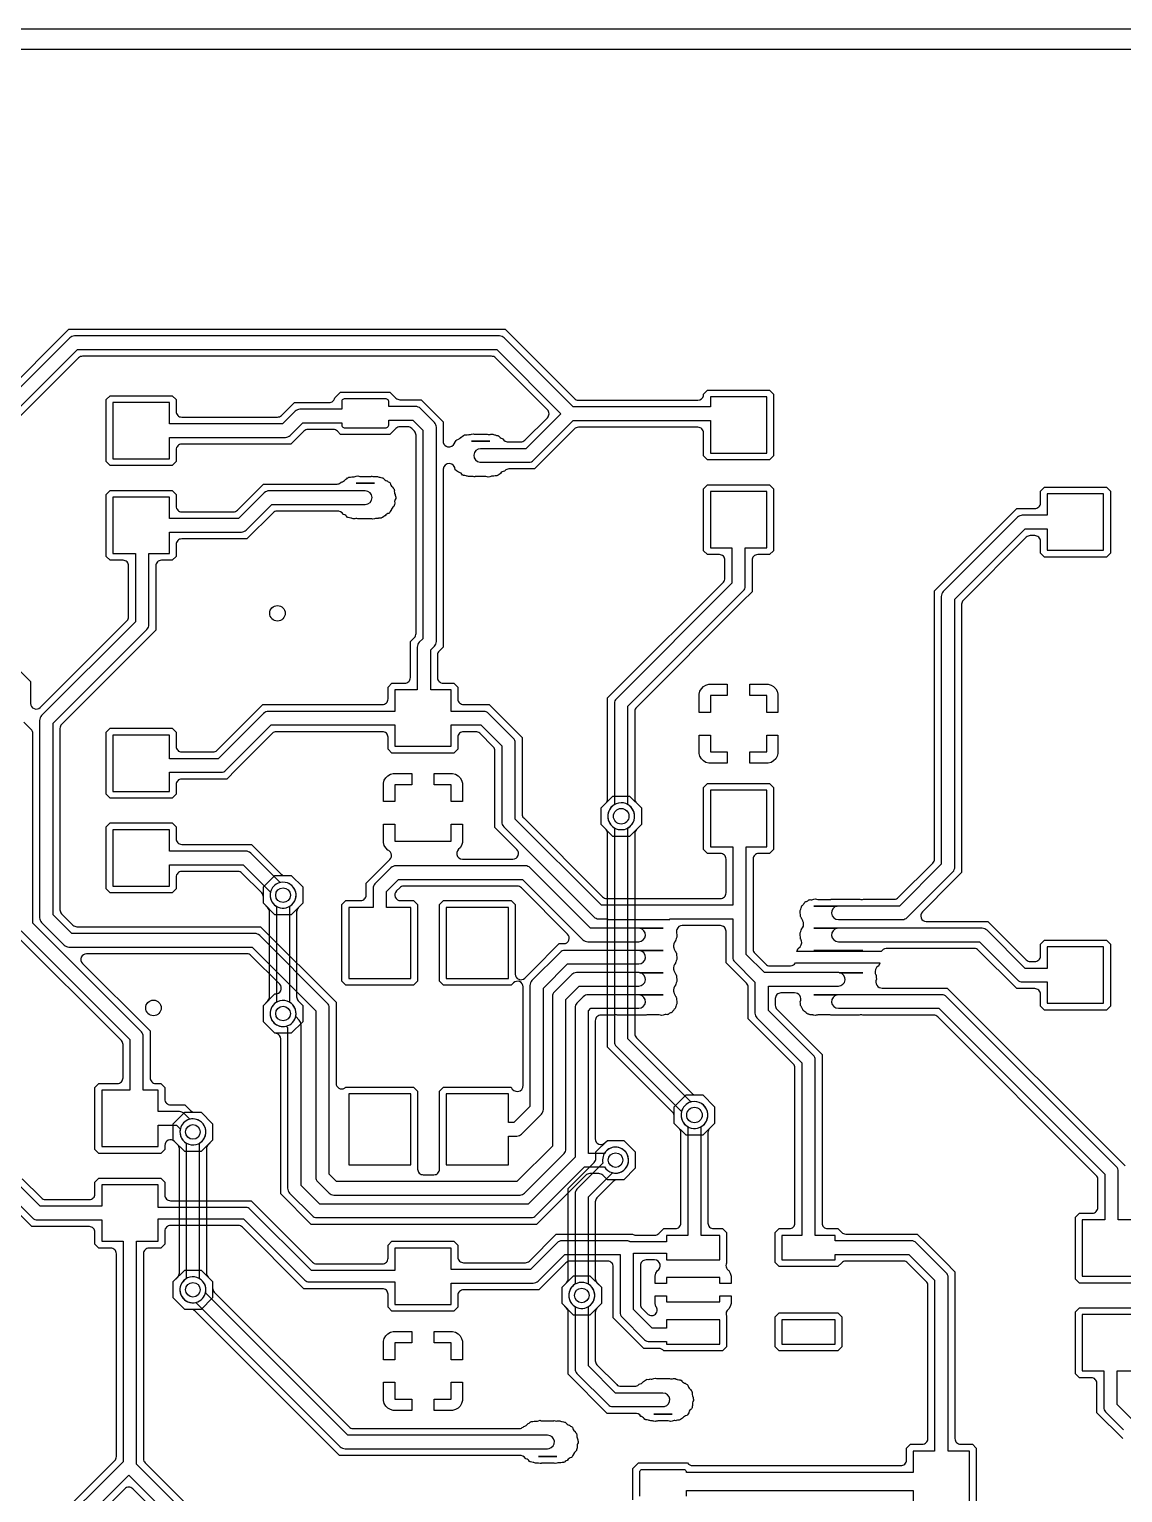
# Model space of a CAD drawing. Header units: millimetres. Extents: x 0.3 to 100, y 0 to 54.6.
# Drawn here: x 55.37 to 80.01, y 21.59 to 54.56 of the extents above; entities that cross this region are included whole.
import ezdxf

# ---------------------------------------------------------------- set-up
doc = ezdxf.new("R2010")
doc.units = ezdxf.units.MM

msp = doc.modelspace()

# ---------------------------------------------------------------- linework, layer by layer
at = {"layer": '16_copper'}
msp.add_lwpolyline([(99.416, 54.102), (54.987, 54.102, 0.668179)], format="xyb", dxfattribs=at)
for points in [[(70.17, 29.645), (69.904, 29.911), (69.904, 30.07, 0.198912), (69.866, 30.16), (68.402, 31.624), (68.402, 36.44, 0.198912), (68.365, 36.529), (68.253, 36.642), (68.253, 37.018), (68.519, 37.284), (68.895, 37.284), (69.161, 37.018), (69.161, 36.642), (69.049, 36.529, 0.198912), (69.012, 36.44), (69.012, 31.929, 0.198912), (69.049, 31.839), (70.297, 30.591, 0.198912), (70.387, 30.553), (70.546, 30.553), (70.812, 30.287), (70.812, 29.911), (70.546, 29.645)], [(70.429, 29.804, 1), (70.287, 30.394), (70.281, 30.392), (68.859, 31.813), (68.859, 36.569, 0.93453), (68.591, 37.11), (68.549, 37.088, 0.567196), (68.555, 36.569), (68.555, 31.75, 0.198912), (68.599, 31.642), (70.065, 30.176), (70.063, 30.17), (70.056, 30.123), (70.056, 30.075), (70.063, 30.028), (70.078, 29.983), (70.1, 29.941), (70.128, 29.902), (70.161, 29.869), (70.2, 29.841), (70.242, 29.819), (70.287, 29.804), (70.334, 29.797), (70.382, 29.797)], [(60.903, 31.941), (60.643, 32.201), (60.643, 32.569), (60.745, 32.672, 0.198912), (60.782, 32.761), (60.782, 34.676, 0.198912), (60.745, 34.765), (60.643, 34.868), (60.643, 35.236), (60.903, 35.496), (61.271, 35.496), (61.531, 35.236), (61.531, 34.868), (61.429, 34.765, 0.198912), (61.392, 34.676), (61.392, 32.761, 0.198912), (61.429, 32.672), (61.531, 32.569), (61.531, 32.201), (61.271, 31.941)], [(61.155, 32.1, 0.669136), (61.239, 32.635), (61.239, 34.802, 0.925619), (60.975, 35.323), (60.934, 35.302, 0.560896), (60.935, 34.802), (60.935, 32.635), (60.934, 32.635), (60.897, 32.608), (60.864, 32.575), (60.837, 32.538), (60.816, 32.497), (60.802, 32.453), (60.795, 32.408), (60.795, 32.362), (60.802, 32.317), (60.816, 32.273), (60.837, 32.232), (60.864, 32.195), (60.897, 32.162), (60.934, 32.135), (60.975, 32.114), (61.019, 32.1), (61.064, 32.093), (61.11, 32.093)], [(58.871, 25.718), (58.611, 25.978), (58.611, 26.346), (58.713, 26.449, 0.198912), (58.75, 26.538), (58.75, 29.342, 0.198912), (58.713, 29.431), (58.611, 29.534), (58.611, 29.902), (58.871, 30.162), (59.239, 30.162), (59.499, 29.902), (59.499, 29.534), (59.397, 29.431, 0.198912), (59.36, 29.342), (59.36, 26.538, 0.198912), (59.397, 26.449), (59.499, 26.346), (59.499, 25.978), (59.239, 25.718)], [(59.123, 25.877, 0.669136), (59.207, 26.412), (59.207, 29.468, 0.925619), (58.943, 29.989), (58.902, 29.968, 0.560896), (58.903, 29.468), (58.903, 26.412), (58.902, 26.412), (58.865, 26.385), (58.832, 26.352), (58.805, 26.315), (58.784, 26.274), (58.77, 26.23), (58.763, 26.185), (58.763, 26.139), (58.77, 26.094), (58.784, 26.05), (58.805, 26.009), (58.832, 25.972), (58.865, 25.939), (58.902, 25.912), (58.943, 25.891), (58.987, 25.877), (59.032, 25.87), (59.078, 25.87)], [(67.634, 25.591), (67.374, 25.851), (67.374, 26.219), (67.476, 26.322, 0.198912), (67.513, 26.411), (67.513, 28.447), (68.098, 29.032, 0.198912), (68.136, 29.122), (68.136, 29.267), (68.396, 29.527), (68.764, 29.527), (69.024, 29.267), (69.024, 28.899), (68.764, 28.639), (68.619, 28.639, 0.198912), (68.529, 28.601), (68.16, 28.232, 0.198912), (68.123, 28.142), (68.123, 26.411, 0.198912), (68.16, 26.322), (68.262, 26.219), (68.262, 25.851), (68.002, 25.591)], [(67.886, 25.75, 0.669136), (67.97, 26.285), (67.97, 28.258), (68.511, 28.798, 0.925619), (68.692, 29.354), (68.648, 29.368, 0.560898), (68.295, 29.014), (67.71, 28.429, 0.198912), (67.666, 28.321), (67.666, 26.285), (67.665, 26.285), (67.628, 26.258), (67.595, 26.225), (67.568, 26.188), (67.547, 26.147), (67.533, 26.103), (67.526, 26.058), (67.526, 26.012), (67.533, 25.967), (67.547, 25.923), (67.568, 25.882), (67.595, 25.845), (67.628, 25.812), (67.665, 25.785), (67.706, 25.764), (67.75, 25.75), (67.795, 25.743), (67.841, 25.743)]]:
    msp.add_lwpolyline(points, format="xyb", close=True, dxfattribs=at)
at = {"layer": '1_copper'}
for points in [[(99.416, 54.102), (54.987, 54.102, 0.668179)], [(53.251, 44.792), (56.262, 47.803), (66.09, 47.803), (67.653, 46.24, 0.198912), (67.743, 46.203), (70.437, 46.203, 0.3458), (70.56, 46.3), (70.564, 46.327, 0.023374), (70.564, 46.342), (70.653, 46.431), (72.049, 46.431), (72.138, 46.342), (72.138, 44.946), (72.049, 44.856), (70.653, 44.856), (70.564, 44.946), (70.564, 45.466, 0.414214), (70.437, 45.593), (67.743, 45.593, 0.198912), (67.653, 45.556), (66.75, 44.653), (66.175, 44.653, 0.183397), (66.091, 44.621), (66.085, 44.615), (66.076, 44.606, 0.194704), (65.986, 44.551), (65.982, 44.548), (65.978, 44.544, 0.083978), (65.936, 44.515), (65.932, 44.512, 0.03541), (65.907, 44.5), (65.9, 44.496, 0.107413), (65.839, 44.492), (65.829, 44.488, 0.151944), (65.747, 44.478), (65.708, 44.47, 0.099243), (65.659, 44.481), (65.419, 44.481, 0.035718), (65.398, 44.478), (65.391, 44.477, 0.150527), (65.306, 44.481), (65.265, 44.481, 0.081775), (65.226, 44.495), (65.216, 44.497), (65.212, 44.497, 0.093768), (65.156, 44.509), (65.152, 44.51), (65.146, 44.513), (65.133, 44.517, 0.192487), (65.051, 44.579), (65.046, 44.581), (65.041, 44.584, 0.08401), (64.998, 44.611), (64.994, 44.614), (64.99, 44.619, 0.007786), (64.985, 44.623), (64.979, 44.627, 0.009133), (64.973, 44.632), (64.967, 44.637, 0.980173), (64.695, 44.648), (64.694, 44.64), (64.694, 40.641), (64.604, 40.551, 0.198912), (64.567, 40.461), (64.567, 39.954, 0.414214), (64.694, 39.827), (64.937, 39.827), (65.026, 39.738), (65.026, 39.472, 0.414214), (65.153, 39.345), (65.734, 39.345), (66.472, 38.607), (66.472, 36.882, 0.198912), (66.509, 36.792), (68.288, 35.013, 0.198912), (68.378, 34.976), (70.942, 34.976, 0.414214), (71.069, 35.103), (71.069, 35.865, 0.414214), (70.942, 35.992), (70.653, 35.992), (70.564, 36.081), (70.564, 37.477), (70.653, 37.567), (72.049, 37.567), (72.138, 37.477), (72.138, 36.081), (72.049, 35.992), (71.806, 35.992, 0.414214), (71.679, 35.865), (71.679, 33.834, 0.198912), (71.716, 33.744), (71.963, 33.497, 0.198912), (72.053, 33.46), (72.524, 33.46, 0.24611), (72.636, 33.528), (73.601, 33.528, 0.000129), (73.601, 33.528), (74.535, 33.528, 0.017451), (74.532, 33.515), (74.528, 33.508), (74.526, 33.501), (74.523, 33.494, 0.025852), (74.515, 33.477), (74.511, 33.471, 0.013915), (74.506, 33.463), (74.503, 33.455), (74.497, 33.449, 0.351535), (74.434, 33.288), (74.437, 33.276, 0.042318), (74.448, 33.25), (74.451, 33.247, 0.023824), (74.454, 33.232), (74.454, 33.226, 0.109185), (74.459, 33.163), (74.459, 33.158, 0.567297), (74.591, 32.96), (76.056, 32.96), (80.061, 28.955)], [(53.448, 44.342), (56.451, 47.346), (65.901, 47.346), (67.348, 45.898), (66.561, 45.11), (65.539, 45.11, 0.949951), (65.523, 44.806), (65.539, 44.806), (66.624, 44.806, 0.198912), (66.732, 44.85), (67.627, 45.745), (70.716, 45.745), (70.716, 45.009), (71.986, 45.009), (71.986, 46.279), (70.716, 46.279), (70.716, 46.05), (67.627, 46.05), (66.072, 47.606, 0.198912), (65.964, 47.65), (56.388, 47.65, 0.198912), (56.28, 47.606), (53.277, 44.602)], [(53.06, 42.205), (55.397, 39.867), (55.397, 39.371, 0.668179), (55.614, 39.281), (57.57, 41.237, 0.198912), (57.607, 41.327), (57.607, 42.469, 0.414214), (57.48, 42.596), (57.191, 42.596), (57.102, 42.685), (57.102, 44.081), (57.191, 44.171), (58.587, 44.171), (58.676, 44.081), (58.676, 43.815, 0.414214), (58.803, 43.688), (59.968, 43.688, 0.198912), (60.058, 43.725), (60.646, 44.313), (62.303, 44.313, 0.183397), (62.387, 44.345), (62.393, 44.351), (62.402, 44.36, 0.194704), (62.492, 44.415), (62.496, 44.418), (62.5, 44.422, 0.083972), (62.542, 44.451), (62.546, 44.454, 0.03541), (62.571, 44.466), (62.578, 44.47, 0.107413), (62.639, 44.474), (62.649, 44.478, 0.151939), (62.731, 44.488), (62.77, 44.496, 0.099243), (62.819, 44.485), (63.059, 44.485, 0.035718), (63.08, 44.488), (63.087, 44.489, 0.150527), (63.172, 44.485), (63.213, 44.485, 0.081775), (63.252, 44.471), (63.262, 44.469), (63.266, 44.469, 0.093785), (63.322, 44.457), (63.326, 44.456), (63.332, 44.453), (63.345, 44.449, 0.192535), (63.427, 44.387), (63.432, 44.385), (63.437, 44.382, 0.08401), (63.48, 44.355), (63.484, 44.352), (63.488, 44.347), (63.499, 44.339, 0.192487), (63.551, 44.25), (63.554, 44.246), (63.558, 44.242, 0.083989), (63.587, 44.2), (63.59, 44.196), (63.591, 44.19), (63.598, 44.178, 0.192519), (63.612, 44.076), (63.614, 44.071), (63.616, 44.065, 0.083994), (63.627, 44.016), (63.627, 44.011), (63.627, 44.005), (63.629, 43.991, 0.192495), (63.602, 43.891), (63.603, 43.886), (63.602, 43.88, 0.084002), (63.593, 43.83), (63.592, 43.826), (63.589, 43.82), (63.585, 43.807, 0.192554), (63.523, 43.725), (63.521, 43.72), (63.518, 43.715, 0.084029), (63.491, 43.672), (63.488, 43.668), (63.483, 43.664), (63.475, 43.653, 0.192513), (63.386, 43.601), (63.382, 43.598), (63.378, 43.594, 0.083968), (63.336, 43.565), (63.332, 43.562, 0.035406), (63.307, 43.55), (63.3, 43.546, 0.107403), (63.239, 43.542), (63.229, 43.538, 0.151944), (63.147, 43.528), (63.108, 43.52, 0.099243), (63.059, 43.531), (62.819, 43.531, 0.035718), (62.798, 43.528), (62.791, 43.527, 0.150527), (62.706, 43.531), (62.665, 43.531, 0.081775), (62.626, 43.545), (62.616, 43.547), (62.612, 43.547, 0.093785), (62.556, 43.559), (62.552, 43.56), (62.546, 43.563), (62.533, 43.567, 0.192554), (62.451, 43.629), (62.446, 43.631), (62.441, 43.634, 0.302795), (62.303, 43.703), (60.951, 43.703, 0.198912), (60.861, 43.666), (60.273, 43.078), (58.803, 43.078, 0.414214), (58.676, 42.951), (58.676, 42.685), (58.587, 42.596), (58.344, 42.596, 0.414214), (58.217, 42.469), (58.217, 41.022), (56.095, 38.9, 0.198912), (56.058, 38.81), (56.058, 34.723, 0.198912), (56.095, 34.633), (56.35, 34.378, 0.198912), (56.44, 34.341), (60.578, 34.341), (62.281, 32.638), (62.281, 30.814, 0.579231), (62.472, 30.704), (62.477, 30.708, 0.05349), (62.503, 30.729), (64.029, 30.729), (64.118, 30.64), (64.118, 28.88, 0.414214), (64.245, 28.753), (64.487, 28.753, 0.414214), (64.614, 28.88), (64.614, 30.64), (64.703, 30.729), (66.229, 30.729, 0.874852), (66.497, 30.768), (66.497, 32.986, 0.668185), (66.28, 33.076), (66.229, 33.025), (64.703, 33.025), (64.614, 33.114), (64.614, 34.84), (64.703, 34.929), (66.229, 34.929), (66.318, 34.84), (66.318, 33.274, 0.668179), (66.535, 33.184), (66.713, 33.362), (67.311, 33.96), (67.411, 33.96, 0.668179), (67.5, 34.177), (66.459, 35.218, 0.198912), (66.369, 35.255), (63.806, 35.255, 0.198908), (63.716, 35.218), (63.644, 35.146, 0.668185), (63.734, 34.929), (64.029, 34.929), (64.118, 34.84), (64.118, 33.114), (64.029, 33.025), (62.503, 33.025), (62.414, 33.114), (62.414, 34.84), (62.503, 34.929), (62.834, 34.929, 0.414214), (62.961, 35.056), (62.961, 35.325), (63.177, 35.541), (63.493, 35.857, 0.29095), (63.523, 35.99), (63.517, 36.002, 0.171954), (63.448, 36.068), (63.401, 36.115), (63.367, 36.173), (63.35, 36.238), (63.35, 36.652), (63.604, 36.652), (63.604, 36.271), (64.874, 36.271), (64.874, 36.652), (65.128, 36.652), (65.128, 36.238), (65.111, 36.173), (65.077, 36.115, 0.806464), (65.133, 35.865), (66.268, 35.865, 0.668179), (66.357, 36.082), (66.078, 36.361), (65.862, 36.577), (65.862, 38.302, 0.198912), (65.825, 38.392), (65.519, 38.698, 0.198912), (65.429, 38.735), (65.153, 38.735, 0.414214), (65.026, 38.608), (65.026, 38.342), (64.937, 38.252), (63.541, 38.252), (63.452, 38.342), (63.452, 38.608, 0.414214), (63.325, 38.735), (60.936, 38.735, 0.198912), (60.846, 38.698), (60.032, 37.884), (60.032, 37.884), (59.816, 37.668), (58.803, 37.668, 0.414214), (58.676, 37.541), (58.676, 37.326), (58.587, 37.236), (57.191, 37.236), (57.102, 37.326), (57.102, 38.722), (57.191, 38.811), (58.587, 38.811), (58.676, 38.722), (58.676, 38.405, 0.414214), (58.803, 38.278), (59.511, 38.278, 0.198912), (59.601, 38.315), (60.415, 39.129), (60.631, 39.345), (63.325, 39.345, 0.414214), (63.452, 39.472), (63.452, 39.738), (63.541, 39.827), (63.83, 39.827, 0.414214), (63.957, 39.954), (63.957, 40.766), (64.047, 40.856, 0.198912), (64.084, 40.946), (64.084, 45.414, 0.198912), (64.047, 45.504), (63.985, 45.566, 0.198912), (63.895, 45.603), (63.719, 45.603, 0.198912), (63.629, 45.566), (63.494, 45.431), (62.384, 45.431), (62.31, 45.505, 0.198912), (62.22, 45.542), (61.647, 45.542, 0.198912), (61.557, 45.505), (61.264, 45.212), (58.803, 45.212, 0.414214), (58.676, 45.085), (58.676, 44.819), (58.587, 44.729), (57.191, 44.729), (57.102, 44.819), (57.102, 46.215), (57.191, 46.304), (58.587, 46.304), (58.676, 46.215), (58.676, 45.949, 0.414214), (58.803, 45.822), (60.959, 45.822, 0.198912), (61.049, 45.859), (61.342, 46.152), (62.13, 46.152, 0.16802), (62.208, 46.179), (62.217, 46.188, 0.133361), (62.254, 46.255), (62.384, 46.385), (63.494, 46.385), (63.629, 46.25, 0.198912), (63.719, 46.213), (64.2, 46.213), (64.694, 45.719), (64.694, 45.276, 0.036843), (64.696, 45.254), (64.697, 45.248, 0.256993), (64.791, 45.153), (64.799, 45.152, 0.365384), (64.955, 45.241), (64.957, 45.246), (64.96, 45.251, 0.08401), (64.987, 45.294), (64.99, 45.298), (64.995, 45.302), (65.003, 45.313, 0.192513), (65.092, 45.365), (65.096, 45.368), (65.1, 45.372, 0.083989), (65.142, 45.401), (65.146, 45.404, 0.035406), (65.171, 45.416), (65.178, 45.42, 0.107403), (65.239, 45.424), (65.249, 45.428, 0.151949), (65.331, 45.438), (65.37, 45.446, 0.099243), (65.419, 45.435), (65.659, 45.435, 0.035718), (65.68, 45.438), (65.687, 45.439, 0.150527), (65.772, 45.435), (65.813, 45.435, 0.081775), (65.852, 45.421), (65.862, 45.419), (65.866, 45.419, 0.093768), (65.922, 45.407), (65.926, 45.406), (65.932, 45.403), (65.945, 45.399, 0.192489), (66.027, 45.337), (66.032, 45.335), (66.037, 45.332, 0.302779), (66.175, 45.263), (66.445, 45.263, 0.198912), (66.535, 45.3), (67.043, 45.808, 0.414214), (67.043, 45.988), (65.875, 47.156, 0.198912), (65.785, 47.193), (56.567, 47.193, 0.198912), (56.477, 47.156), (53.466, 44.145)], [(76.558, 21.26), (76.558, 22.53), (76.075, 22.53), (76.075, 26.439, 0.198912), (76.031, 26.547), (75.358, 27.22, 0.198912), (75.25, 27.264), (73.528, 27.264), (73.528, 27.387), (73.081, 27.387), (73.081, 31.339, 0.198912), (73.036, 31.447), (72.026, 32.456), (72.026, 33.003), (73.601, 33.003, 0.925698), (73.624, 33.305), (74.151, 33.305), (74.151, 33.305), (73.624, 33.305, 0.038558), (73.601, 33.307), (71.937, 33.307), (71.526, 33.718), (71.526, 36.144), (71.986, 36.144), (71.986, 37.414), (70.716, 37.414), (70.716, 36.144), (71.222, 36.144), (71.222, 34.823), (68.262, 34.823), (66.319, 36.766), (66.319, 38.481, 0.198912), (66.275, 38.589), (65.716, 39.148, 0.198912), (65.608, 39.192), (64.874, 39.192), (64.874, 39.675), (64.414, 39.675), (64.414, 40.577), (64.497, 40.659, 0.198912), (64.541, 40.767), (64.541, 45.593, 0.198912), (64.497, 45.701), (64.182, 46.016, 0.198912), (64.074, 46.06), (63.469, 46.06), (63.469, 46.177), (63.465, 46.193), (63.456, 46.208), (63.444, 46.22), (63.429, 46.229), (63.413, 46.233), (62.465, 46.233), (62.449, 46.229), (62.434, 46.22), (62.422, 46.208), (62.413, 46.193), (62.409, 46.177), (62.409, 45.999), (61.468, 45.999, 0.198912), (61.36, 45.955), (61.075, 45.669), (58.524, 45.669), (58.524, 46.152), (57.254, 46.152), (57.254, 44.882), (58.524, 44.882), (58.524, 45.364), (61.138, 45.364, 0.198912), (61.246, 45.409), (61.531, 45.695), (62.409, 45.695), (62.409, 45.639), (62.413, 45.623), (62.422, 45.608), (62.434, 45.596), (62.449, 45.587), (62.465, 45.583), (63.413, 45.583), (63.429, 45.587), (63.444, 45.596), (63.456, 45.608), (63.465, 45.623), (63.469, 45.639), (63.469, 45.756), (64.011, 45.756), (64.237, 45.53), (64.237, 40.83), (64.154, 40.748, 0.198912), (64.11, 40.64), (64.11, 39.675), (63.604, 39.675), (63.604, 39.192), (60.757, 39.192, 0.198912), (60.649, 39.148), (59.627, 38.125), (58.524, 38.125), (58.524, 38.659), (57.254, 38.659), (57.254, 37.389), (58.524, 37.389), (58.524, 37.821), (59.69, 37.821, 0.198912), (59.798, 37.865), (60.82, 38.887), (63.604, 38.887), (63.604, 38.405), (64.874, 38.405), (64.874, 38.887), (65.545, 38.887), (66.015, 38.418), (66.015, 36.703, 0.198912), (66.059, 36.595), (68.091, 34.563, 0.198912), (68.199, 34.519), (68.401, 34.519), (68.401, 34.505), (69.077, 34.505, 0.069515), (69.123, 34.505), (69.801, 34.505), (69.801, 34.519), (71.222, 34.519), (71.222, 33.655, 0.198912), (71.266, 33.547), (71.722, 33.092), (71.722, 32.393, 0.198912), (71.766, 32.285), (72.776, 31.276), (72.776, 27.387), (72.328, 27.387), (72.328, 26.837), (73.528, 26.837), (73.528, 26.96), (75.187, 26.96), (75.771, 26.376), (75.771, 22.53), (75.288, 22.53), (75.288, 22.047), (70.179, 22.047), (70.179, 22.052), (70.175, 22.068), (70.166, 22.083), (70.154, 22.095), (70.139, 22.104), (70.123, 22.108), (69.175, 22.108), (69.159, 22.104), (69.144, 22.095), (69.132, 22.083), (69.123, 22.068), (69.119, 22.052), (69.119, 21.514)], [(55.188, 34.247), (57.633, 31.802), (57.633, 30.658), (57, 30.658), (57, 29.388), (58.27, 29.388), (58.27, 29.87), (58.687, 29.87), (58.77, 29.787, 0.925619), (59.326, 29.606), (59.34, 29.65, 0.560898), (58.986, 30.003), (58.858, 30.131, 0.198912), (58.75, 30.175), (58.27, 30.175), (58.27, 30.658), (57.937, 30.658), (57.937, 31.865, 0.198912), (57.893, 31.973), (55.448, 34.418), (55.448, 38.684, 0.198912), (55.404, 38.792), (55.245, 38.951)], [(68.967, 21.433), (68.967, 22.133), (69.094, 22.26), (70.204, 22.26, 0.266669), (70.317, 22.2), (75.009, 22.2, 0.414214), (75.136, 22.327), (75.136, 22.593), (75.225, 22.682), (75.491, 22.682, 0.414214), (75.618, 22.809), (75.618, 26.26, 0.198912), (75.581, 26.35), (75.161, 26.77, 0.198912), (75.071, 26.807), (73.766, 26.807, 0.198912), (73.677, 26.77), (73.591, 26.685), (72.265, 26.685), (72.176, 26.774), (72.176, 27.45), (72.265, 27.539), (72.496, 27.539, 0.414214), (72.623, 27.666), (72.623, 31.16, 0.198912), (72.586, 31.25), (71.785, 32.051), (71.569, 32.267), (71.569, 32.976, 0.198912), (71.532, 33.066), (71.069, 33.529), (71.069, 34.239, 0.414214), (70.942, 34.366), (70.081, 34.366, 0.319745), (69.961, 34.281), (69.959, 34.275, 0.070365), (69.955, 34.233), (69.955, 34.225, 0.10809), (69.959, 34.163), (69.959, 34.158, 0.039854), (69.961, 34.13), (69.964, 34.119, 0.016523), (69.96, 34.11), (69.958, 34.105, 0.109185), (69.939, 34.044), (69.937, 34.04), (69.934, 34.034), (69.931, 34.021, 0.28562), (69.889, 33.88), (69.89, 33.873, 0.055707), (69.901, 33.842), (69.903, 33.837, 0.109193), (69.933, 33.78), (69.935, 33.776, 0.039828), (69.947, 33.751), (69.953, 33.742, 0.016505), (69.954, 33.732), (69.954, 33.726, 0.109185), (69.959, 33.663), (69.959, 33.658, 0.039854), (69.961, 33.63), (69.964, 33.619, 0.016523), (69.96, 33.61), (69.958, 33.605, 0.109185), (69.939, 33.544), (69.937, 33.54), (69.934, 33.534), (69.931, 33.521, 0.285641), (69.889, 33.38), (69.89, 33.373, 0.055707), (69.901, 33.342), (69.903, 33.337, 0.109193), (69.933, 33.28), (69.935, 33.276, 0.039828), (69.947, 33.251), (69.953, 33.242, 0.016505), (69.954, 33.232), (69.954, 33.226, 0.109185), (69.959, 33.163), (69.959, 33.158, 0.039854), (69.961, 33.13), (69.964, 33.119, 0.016523), (69.96, 33.11), (69.958, 33.105, 0.109185), (69.939, 33.044), (69.937, 33.04), (69.934, 33.034), (69.931, 33.021, 0.285614), (69.889, 32.88), (69.89, 32.873, 0.0557), (69.901, 32.842), (69.903, 32.837, 0.109193), (69.933, 32.78), (69.935, 32.776, 0.039828), (69.947, 32.751), (69.953, 32.742, 0.016505), (69.954, 32.732), (69.954, 32.726, 0.109185), (69.959, 32.663), (69.959, 32.658, 0.039854), (69.961, 32.63), (69.964, 32.619, 0.016523), (69.96, 32.61), (69.958, 32.605, 0.109185), (69.939, 32.544), (69.937, 32.54, 0.039842), (69.928, 32.513), (69.926, 32.502, 0.016483), (69.919, 32.495), (69.916, 32.491, 0.109196), (69.874, 32.443), (69.871, 32.439, 0.039842), (69.853, 32.418), (69.847, 32.409, 0.016476), (69.838, 32.405), (69.833, 32.403, 0.109193), (69.776, 32.373), (69.772, 32.371, 0.02742), (69.754, 32.362), (69.747, 32.359, 0.169159), (69.654, 32.35), (69.615, 32.342, 0.09924), (69.566, 32.353), (69.282, 32.353, 0.042046), (69.261, 32.35), (68.632, 32.35), (68.625, 32.349), (68.618, 32.349, 0.145829), (68.536, 32.35), (68.452, 32.35, 0.043141), (68.43, 32.35), (68.25, 32.35, 0.414214), (68.123, 32.223), (68.123, 29.561, 0.668185), (68.34, 29.471), (68.396, 29.527), (68.764, 29.527), (69.024, 29.267), (69.024, 28.899), (68.764, 28.639), (68.396, 28.639), (68.293, 28.741, 0.198912), (68.204, 28.778), (67.997, 28.778, 0.198912), (67.907, 28.741), (67.017, 27.851), (66.801, 27.635), (61.723, 27.635), (61.036, 28.322), (61.036, 31.814, 0.3458), (60.939, 31.937), (60.911, 31.94, 0.013943), (60.903, 31.941), (60.643, 32.201), (60.643, 32.569), (60.903, 32.829, 0.72024), (61.011, 33.046), (60.363, 33.694, 0.198912), (60.273, 33.731), (56.657, 33.731, 0.668179), (56.567, 33.514), (58.09, 31.992), (58.09, 30.937, 0.414214), (58.217, 30.81), (58.333, 30.81), (58.422, 30.721), (58.422, 30.455, 0.414214), (58.549, 30.328), (58.876, 30.328), (59.004, 30.2, 0.198912), (59.094, 30.162), (59.239, 30.162), (59.499, 29.902), (59.499, 29.534), (59.239, 29.274), (58.871, 29.274), (58.639, 29.505, 0.668179), (58.422, 29.415), (58.422, 29.325), (58.333, 29.235), (56.937, 29.235), (56.848, 29.325), (56.848, 30.721), (56.937, 30.81), (57.353, 30.81, 0.414214), (57.48, 30.937), (57.48, 31.687, 0.198912), (57.443, 31.776), (54.991, 34.228)], [(80.431, 26.314), (79.035, 26.314), (78.946, 26.404), (78.946, 27.8), (79.035, 27.889), (79.324, 27.889, 0.414214), (79.451, 28.016), (79.451, 28.65, 0.198912), (79.414, 28.74), (75.841, 32.313, 0.198912), (75.751, 32.35), (74.272, 32.35, 0.043129), (74.25, 32.35), (74.166, 32.35), (74.149, 32.348, 0.142181), (74.07, 32.35), (73.441, 32.35, 0.042762), (73.42, 32.353), (73.136, 32.353, 0.035712), (73.115, 32.35), (73.108, 32.349, 0.024389), (73.087, 32.342), (73.048, 32.35, 0.039135), (73.023, 32.353), (72.964, 32.353, 0.056195), (72.94, 32.367), (72.936, 32.369, 0.039842), (72.909, 32.378), (72.898, 32.38, 0.016483), (72.891, 32.387), (72.887, 32.39, 0.109196), (72.839, 32.432), (72.835, 32.435, 0.039842), (72.814, 32.453), (72.805, 32.459, 0.016476), (72.801, 32.468), (72.799, 32.473, 0.109193), (72.769, 32.53), (72.767, 32.534, 0.039828), (72.755, 32.559), (72.749, 32.568, 0.016505), (72.748, 32.578), (72.748, 32.584, 0.109185), (72.743, 32.647), (72.743, 32.652, 0.567294), (72.611, 32.85), (72.306, 32.85, 0.414214), (72.179, 32.723), (72.179, 32.572, 0.198912), (72.216, 32.482), (73.017, 31.681), (73.017, 31.681), (73.233, 31.465), (73.233, 27.666, 0.414214), (73.36, 27.539), (73.591, 27.539), (73.677, 27.454, 0.198912), (73.766, 27.417), (75.376, 27.417), (75.592, 27.201), (75.592, 27.201), (76.012, 26.781), (76.228, 26.565), (76.228, 22.809, 0.414214), (76.355, 22.682), (76.621, 22.682), (76.71, 22.593), (76.71, 21.197)], [(60.718, 19.306), (57.787, 22.237), (57.787, 27.254), (58.27, 27.254), (58.27, 27.762), (60.196, 27.762), (61.581, 26.377, 0.198912), (61.671, 26.34), (63.604, 26.34), (63.604, 25.832), (64.874, 25.832), (64.874, 26.314), (66.726, 26.314, 0.198912), (66.834, 26.359), (67.434, 26.96), (68.682, 26.96), (68.682, 25.654, 0.198912), (68.726, 25.546), (69.234, 25.038, 0.198912), (69.342, 24.994), (69.728, 24.994), (69.728, 24.937), (70.928, 24.937), (70.928, 25.487), (69.728, 25.487), (69.728, 25.298), (69.405, 25.298), (68.986, 25.717), (68.986, 26.985), (69.728, 26.985), (69.728, 26.837), (70.928, 26.837), (70.928, 27.387), (70.51, 27.387), (70.51, 29.838, 0.93453), (70.242, 30.379), (70.2, 30.357, 0.567196), (70.206, 29.838), (70.206, 27.387), (69.728, 27.387), (69.728, 27.239), (68.918, 27.239, 0.018639), (68.908, 27.245), (68.897, 27.25), (68.887, 27.255, 0.012493), (68.88, 27.257), (68.868, 27.26), (68.857, 27.263, 0.038173), (68.834, 27.264), (67.371, 27.264, 0.198912), (67.263, 27.22), (66.663, 26.619), (64.874, 26.619), (64.874, 27.102), (63.604, 27.102), (63.604, 26.594), (61.724, 26.594), (60.339, 27.979, 0.198912), (60.249, 28.016), (58.27, 28.016), (58.27, 28.524), (57, 28.524), (57, 28.042), (55.613, 28.042), (55.016, 28.638)], [(55.206, 28.664), (55.639, 28.231, 0.198912), (55.729, 28.194), (56.721, 28.194, 0.414214), (56.848, 28.321), (56.848, 28.587), (56.937, 28.677), (58.333, 28.677), (58.422, 28.587), (58.422, 28.296, 0.414214), (58.549, 28.169), (60.365, 28.169), (61.75, 26.783, 0.198912), (61.84, 26.746), (63.325, 26.746, 0.414214), (63.452, 26.873), (63.452, 27.165), (63.541, 27.254), (64.937, 27.254), (65.026, 27.165), (65.026, 26.899, 0.414214), (65.153, 26.772), (66.547, 26.772, 0.198912), (66.637, 26.809), (67.245, 27.417), (68.963, 27.417, 0.160537), (69.038, 27.391), (69.464, 27.391, 0.198912), (69.554, 27.429), (69.665, 27.539), (69.926, 27.539, 0.414214), (70.053, 27.666), (70.053, 29.709, 0.198912), (70.016, 29.798), (69.904, 29.911), (69.904, 30.287), (70.17, 30.553), (70.546, 30.553), (70.812, 30.287), (70.812, 29.911), (70.7, 29.798, 0.198912), (70.663, 29.709), (70.663, 27.666, 0.414214), (70.79, 27.539), (70.991, 27.539), (71.08, 27.45), (71.08, 26.762, 0.218449), (71.08, 26.657), (71.085, 26.645, 0.120251), (71.131, 26.593), (71.165, 26.535), (71.182, 26.47), (71.182, 26.3), (70.928, 26.3), (70.928, 26.437), (69.728, 26.437), (69.728, 26.3), (69.474, 26.3), (69.474, 26.47), (69.491, 26.535), (69.525, 26.593, 0.762313), (69.458, 26.833), (69.266, 26.833, 0.414214), (69.139, 26.706), (69.139, 25.833, 0.198912), (69.176, 25.743), (69.302, 25.617, 0.066009), (69.335, 25.594), (69.345, 25.589, 0.487809), (69.518, 25.689), (69.518, 25.701, 0.165586), (69.491, 25.789), (69.474, 25.854), (69.474, 26.024), (69.728, 26.024), (69.728, 25.887), (70.928, 25.887), (70.928, 26.024), (71.182, 26.024), (71.182, 25.854), (71.165, 25.789), (71.131, 25.731, 0.349351), (71.08, 25.562), (71.08, 24.874), (70.991, 24.785), (69.665, 24.785, 0.25486), (69.556, 24.841), (69.216, 24.841), (68.529, 25.528), (68.529, 26.68, 0.414214), (68.402, 26.807), (67.55, 26.807, 0.198912), (67.46, 26.77), (66.852, 26.162), (65.153, 26.162, 0.414214), (65.026, 26.035), (65.026, 25.769), (64.937, 25.679), (63.541, 25.679), (63.452, 25.769), (63.452, 26.06, 0.414214), (63.325, 26.187), (61.555, 26.187), (60.17, 27.573, 0.198912), (60.08, 27.61), (58.549, 27.61, 0.414214), (58.422, 27.483), (58.422, 27.191), (58.333, 27.102), (58.067, 27.102, 0.414214), (57.94, 26.975), (57.94, 22.353, 0.198912), (57.977, 22.263), (60.744, 19.496, 0.198912)], [(55.575, 20.596), (57.293, 22.314, 0.198912), (57.33, 22.404), (57.33, 26.975, 0.414214), (57.203, 27.102), (56.937, 27.102), (56.848, 27.191), (56.848, 27.457, 0.414214), (56.721, 27.584), (55.424, 27.584), (54.559, 28.449)], [(54.756, 28.467), (55.442, 27.781, 0.198912), (55.55, 27.737), (57, 27.737), (57, 27.254), (57.483, 27.254), (57.483, 22.288), (55.772, 20.578, 0.198912)], [(80.011, 22.809), (79.428, 23.392), (79.428, 24.054, 0.414214), (79.301, 24.181), (79.035, 24.181), (78.946, 24.27), (78.946, 25.666), (79.035, 25.756), (80.431, 25.756)], [(80.368, 25.603), (79.098, 25.603), (79.098, 24.333), (79.581, 24.333), (79.581, 23.518, 0.198912), (79.625, 23.41), (80.029, 23.006, 0.198912)], [(56.032, 20.407), (57.61, 21.984), (60.547, 19.046, 0.198912)], [(60.529, 18.849), (57.699, 21.679, 0.414214), (57.52, 21.679), (56.222, 20.381, 0.198912)]]:
    msp.add_lwpolyline(points, format="xyb", dxfattribs=at)
for points in [[(65.744, 45.283), (65.334, 45.283), (65.334, 45.283), (65.744, 45.283)], [(63.144, 44.333), (62.734, 44.333), (62.734, 44.333), (63.144, 44.333)], [(70.462, 39.167), (70.462, 39.581), (70.479, 39.646), (70.513, 39.704), (70.56, 39.751), (70.618, 39.784), (70.683, 39.802), (71.097, 39.802), (71.097, 39.548), (70.716, 39.548), (70.716, 39.167)], [(71.986, 39.167), (71.986, 39.548), (71.605, 39.548), (71.605, 39.802), (72.019, 39.802), (72.084, 39.784), (72.142, 39.751), (72.189, 39.704), (72.223, 39.646), (72.24, 39.581), (72.24, 39.167)], [(70.683, 38.024), (70.618, 38.041), (70.56, 38.075), (70.513, 38.122), (70.479, 38.18), (70.462, 38.244), (70.462, 38.659), (70.716, 38.659), (70.716, 38.278), (71.097, 38.278), (71.097, 38.024)], [(71.605, 38.278), (71.986, 38.278), (71.986, 38.659), (72.24, 38.659), (72.24, 38.244), (72.223, 38.18), (72.189, 38.122), (72.142, 38.075), (72.084, 38.041), (72.019, 38.024), (71.605, 38.024)], [(63.35, 37.16), (63.35, 37.575), (63.367, 37.639), (63.401, 37.697), (63.448, 37.744), (63.506, 37.778), (63.571, 37.795), (63.985, 37.795), (63.985, 37.541), (63.604, 37.541), (63.604, 37.16)], [(64.874, 37.16), (64.874, 37.541), (64.493, 37.541), (64.493, 37.795), (64.907, 37.795), (64.972, 37.778), (65.03, 37.744), (65.077, 37.697), (65.111, 37.639), (65.128, 37.575), (65.128, 37.16)], [(66.166, 34.777), (64.766, 34.777), (64.766, 33.177), (66.166, 33.177)], [(74.151, 33.805), (73.051, 33.805), (73.051, 33.805), (74.151, 33.805)], [(63.966, 30.577), (62.566, 30.577), (62.566, 28.977), (63.966, 28.977)], [(72.265, 24.785), (72.176, 24.874), (72.176, 25.55), (72.265, 25.639), (73.591, 25.639), (73.68, 25.55), (73.68, 24.874), (73.591, 24.785)], [(73.528, 25.487), (72.328, 25.487), (72.328, 24.937), (73.528, 24.937)], [(63.35, 24.587), (63.35, 25.002), (63.367, 25.066), (63.401, 25.124), (63.448, 25.171), (63.506, 25.205), (63.571, 25.222), (63.985, 25.222), (63.985, 24.968), (63.604, 24.968), (63.604, 24.587)], [(64.874, 24.587), (64.874, 24.968), (64.493, 24.968), (64.493, 25.222), (64.907, 25.222), (64.972, 25.205), (65.03, 25.171), (65.077, 25.124), (65.111, 25.066), (65.128, 25.002), (65.128, 24.587)], [(63.571, 23.444), (63.506, 23.462), (63.448, 23.495), (63.401, 23.542), (63.367, 23.6), (63.35, 23.665), (63.35, 24.079), (63.604, 24.079), (63.604, 23.698), (63.985, 23.698), (63.985, 23.444)], [(64.493, 23.698), (64.874, 23.698), (64.874, 24.079), (65.128, 24.079), (65.128, 23.665), (65.111, 23.6), (65.077, 23.542), (65.03, 23.495), (64.972, 23.462), (64.907, 23.444), (64.493, 23.444)], [(69.854, 23.358), (69.444, 23.358), (69.444, 23.358), (69.854, 23.358)], [(67.254, 22.408), (66.844, 22.408), (66.844, 22.408), (67.254, 22.408)]]:
    msp.add_lwpolyline(points, close=True, dxfattribs=at)
for points in [[(68.519, 36.376), (68.253, 36.642), (68.253, 37.018), (68.365, 37.131, 0.198912), (68.402, 37.22), (68.402, 39.496), (68.618, 39.712), (71.009, 42.103, 0.198912), (71.046, 42.193), (71.046, 42.596, 0.414214), (70.919, 42.723), (70.653, 42.723), (70.564, 42.812), (70.564, 44.208), (70.653, 44.298), (72.049, 44.298), (72.138, 44.208), (72.138, 42.812), (72.049, 42.723), (71.783, 42.723, 0.414214), (71.656, 42.596), (71.656, 41.888), (71.44, 41.672), (71.44, 41.672), (69.049, 39.281, 0.198912), (69.012, 39.191), (69.012, 37.22, 0.198912), (69.049, 37.131), (69.161, 37.018), (69.161, 36.642), (68.895, 36.376)], [(78.245, 32.464), (78.156, 32.553), (78.156, 32.819, 0.414214), (78.029, 32.946), (77.621, 32.946), (76.754, 33.813, 0.198912), (76.664, 33.85), (74.678, 33.85, 0.246108), (74.566, 33.782), (73.601, 33.782, 0.000129), (73.601, 33.782), (72.667, 33.782, 0.017451), (72.67, 33.795), (72.674, 33.802), (72.676, 33.809), (72.679, 33.816, 0.025852), (72.687, 33.833), (72.691, 33.839, 0.013915), (72.696, 33.847), (72.699, 33.855), (72.705, 33.861, 0.351624), (72.768, 34.022), (72.765, 34.034, 0.042316), (72.754, 34.06), (72.751, 34.064, 0.02381), (72.748, 34.078), (72.748, 34.084, 0.109185), (72.743, 34.147), (72.743, 34.152, 0.039854), (72.741, 34.18), (72.738, 34.191, 0.016523), (72.742, 34.2), (72.744, 34.205, 0.109185), (72.763, 34.266), (72.765, 34.27), (72.768, 34.276), (72.771, 34.289, 0.285614), (72.813, 34.43), (72.812, 34.437, 0.0557), (72.801, 34.468), (72.799, 34.473, 0.109193), (72.769, 34.53), (72.767, 34.534, 0.039828), (72.755, 34.559), (72.749, 34.568, 0.016505), (72.748, 34.578), (72.748, 34.584, 0.109185), (72.743, 34.647), (72.743, 34.652, 0.039854), (72.741, 34.68), (72.738, 34.691, 0.016523), (72.742, 34.7), (72.744, 34.705, 0.109185), (72.763, 34.766), (72.765, 34.77, 0.039842), (72.774, 34.797), (72.776, 34.808, 0.016483), (72.783, 34.815), (72.786, 34.819, 0.109196), (72.828, 34.867), (72.831, 34.871, 0.039842), (72.849, 34.892), (72.855, 34.901, 0.016476), (72.864, 34.905), (72.869, 34.907, 0.109193), (72.926, 34.937), (72.93, 34.939, 0.027419), (72.948, 34.948), (72.955, 34.951, 0.169159), (73.048, 34.96), (73.087, 34.968, 0.09924), (73.136, 34.957), (73.42, 34.957, 0.042046), (73.441, 34.96), (74.07, 34.96), (74.077, 34.961), (74.084, 34.961, 0.145825), (74.166, 34.96), (74.25, 34.96, 0.043129), (74.272, 34.96), (74.862, 34.96, 0.198912), (74.952, 34.997), (75.731, 35.776, 0.198912), (75.768, 35.866), (75.768, 41.909), (77.621, 43.762), (78.029, 43.762, 0.414214), (78.156, 43.889), (78.156, 44.155), (78.245, 44.244), (79.641, 44.244), (79.731, 44.155), (79.731, 42.759), (79.641, 42.67), (78.245, 42.67), (78.156, 42.759), (78.156, 43.025, 0.414214), (78.029, 43.152), (77.926, 43.152, 0.198912), (77.836, 43.115), (76.415, 41.694, 0.198912), (76.378, 41.604), (76.378, 35.561), (76.162, 35.345), (75.494, 34.677, 0.668179), (75.583, 34.46), (76.969, 34.46), (77.836, 33.593, 0.198912), (77.926, 33.556), (78.029, 33.556, 0.414214), (78.156, 33.683), (78.156, 33.949), (78.245, 34.038), (79.641, 34.038), (79.731, 33.949), (79.731, 32.553), (79.641, 32.464)], [(66.427, 28.296, 0.189183), (66.529, 28.34), (67.418, 29.229, 0.198912), (67.462, 29.337), (67.462, 32.703), (67.762, 33.003), (69.101, 33.003, 0.925698), (69.124, 33.305), (69.651, 33.305), (69.651, 33.305), (69.124, 33.305, 0.038558), (69.101, 33.307), (67.699, 33.307, 0.198912), (67.591, 33.263), (67.202, 32.874, 0.198912), (67.158, 32.766), (67.158, 29.4), (66.358, 28.6), (62.293, 28.6), (62.128, 28.765), (62.128, 32.512, 0.198912), (62.084, 32.62), (60.56, 34.144, 0.198912), (60.452, 34.188), (56.324, 34.188), (55.905, 34.607), (55.905, 38.926), (58.02, 41.04, 0.198912), (58.064, 41.148), (58.064, 42.748), (58.524, 42.748), (58.524, 43.231), (60.147, 43.231, 0.198912), (60.255, 43.275), (60.835, 43.856), (62.939, 43.856, 1), (62.939, 44.16), (60.772, 44.16, 0.198912), (60.664, 44.116), (60.084, 43.536), (58.524, 43.536), (58.524, 44.018), (57.254, 44.018), (57.254, 42.748), (57.76, 42.748), (57.76, 41.211), (55.645, 39.097, 0.198912), (55.601, 38.989), (55.601, 34.544, 0.198912), (55.645, 34.436), (56.153, 33.928, 0.198912), (56.261, 33.884), (60.389, 33.884), (61.824, 32.449), (61.824, 28.702, 0.198912), (61.868, 28.594), (62.122, 28.34, 0.198912), (62.23, 28.296), (66.421, 28.296)], [(68.778, 36.535, 0.676076), (68.859, 37.091), (68.859, 39.307), (71.459, 41.906, 0.198912), (71.503, 42.014), (71.503, 42.875), (71.986, 42.875), (71.986, 44.145), (70.716, 44.145), (70.716, 42.875), (71.199, 42.875), (71.199, 42.077), (68.599, 39.478, 0.198912), (68.555, 39.37), (68.555, 37.091), (68.549, 37.088), (68.51, 37.06), (68.477, 37.027), (68.449, 36.988), (68.427, 36.946), (68.412, 36.901), (68.405, 36.854), (68.405, 36.806), (68.412, 36.759), (68.427, 36.714), (68.449, 36.672), (68.477, 36.633), (68.51, 36.6), (68.549, 36.572), (68.591, 36.55), (68.636, 36.535), (68.683, 36.528), (68.731, 36.528)], [(75.047, 34.503, 0.189183), (75.149, 34.547), (76.181, 35.579, 0.198912), (76.225, 35.687), (76.225, 41.72), (77.81, 43.305), (78.308, 43.305), (78.308, 42.822), (79.578, 42.822), (79.578, 44.092), (78.308, 44.092), (78.308, 43.609), (77.747, 43.609, 0.198912), (77.639, 43.565), (75.965, 41.891, 0.198912), (75.921, 41.783), (75.921, 35.75), (74.978, 34.807), (73.601, 34.807), (73.577, 34.805), (73.051, 34.805), (73.051, 34.805), (73.577, 34.805, 0.924896), (73.601, 34.503), (75.041, 34.503)], [(60.903, 34.608), (60.643, 34.868), (60.643, 35.013, 0.198912), (60.605, 35.103), (60.16, 35.548, 0.198912), (60.07, 35.585), (58.803, 35.585, 0.414214), (58.676, 35.458), (58.676, 35.192), (58.587, 35.103), (57.191, 35.103), (57.102, 35.192), (57.102, 36.588), (57.191, 36.678), (58.587, 36.678), (58.676, 36.588), (58.676, 36.322, 0.414214), (58.803, 36.195), (60.375, 36.195), (61.036, 35.534, 0.198912), (61.126, 35.496), (61.271, 35.496), (61.531, 35.236), (61.531, 34.868), (61.271, 34.608)], [(61.155, 34.767, 1), (61.019, 35.337), (61.018, 35.337), (60.357, 35.998, 0.198912), (60.249, 36.043), (58.524, 36.043), (58.524, 36.525), (57.254, 36.525), (57.254, 35.255), (58.524, 35.255), (58.524, 35.738), (60.186, 35.738), (60.802, 35.121), (60.802, 35.12), (60.795, 35.075), (60.795, 35.029), (60.802, 34.984), (60.816, 34.94), (60.837, 34.899), (60.864, 34.862), (60.897, 34.829), (60.934, 34.802), (60.975, 34.781), (61.019, 34.767), (61.064, 34.76), (61.11, 34.76)], [(63.966, 34.777), (63.418, 34.777), (63.418, 35.136), (63.69, 35.408), (66.485, 35.408), (67.845, 34.047, 0.198912), (67.953, 34.003), (69.101, 34.003, 0.925698), (69.124, 34.305), (69.651, 34.305), (69.651, 34.305), (69.124, 34.305, 0.038558), (69.101, 34.307), (68.016, 34.307), (66.656, 35.668, 0.198912), (66.548, 35.712), (63.627, 35.712, 0.198912), (63.519, 35.668), (63.158, 35.307, 0.198912), (63.114, 35.199), (63.114, 34.777), (62.566, 34.777), (62.566, 33.177), (63.966, 33.177)], [(79.578, 33.886), (78.308, 33.886), (78.308, 33.403), (77.81, 33.403), (76.951, 34.263, 0.198912), (76.843, 34.307), (73.601, 34.307), (73.577, 34.305), (73.051, 34.305), (73.051, 34.305), (73.577, 34.305, 0.924896), (73.601, 34.003), (76.78, 34.003), (77.639, 33.143, 0.198912), (77.747, 33.099), (78.308, 33.099), (78.308, 32.616), (79.578, 32.616)], [(66.166, 29.625), (66.353, 29.625, 0.198912), (66.461, 29.669), (66.91, 30.118, 0.198912), (66.954, 30.226), (66.954, 32.957), (67.5, 33.503), (69.101, 33.503, 0.925698), (69.124, 33.805), (69.651, 33.805), (69.651, 33.805), (69.124, 33.805, 0.038558), (69.101, 33.807), (67.437, 33.807, 0.198912), (67.329, 33.763), (66.694, 33.128, 0.198912), (66.65, 33.02), (66.65, 30.289), (66.29, 29.929), (66.166, 29.929), (66.166, 30.577), (64.766, 30.577), (64.766, 28.977), (66.166, 28.977)], [(66.681, 27.788, 0.189183), (66.783, 27.832), (67.881, 28.931), (68.33, 28.931, 0.925619), (68.851, 29.195), (68.83, 29.236, 0.560896), (68.33, 29.235), (67.97, 29.235), (67.97, 32.449), (68.024, 32.503), (69.101, 32.503, 0.925698), (69.124, 32.805), (69.651, 32.805), (69.651, 32.805), (69.124, 32.805, 0.038558), (69.101, 32.807), (67.961, 32.807, 0.198912), (67.853, 32.763), (67.71, 32.62, 0.198912), (67.666, 32.512), (67.666, 29.146), (66.612, 28.092), (61.912, 28.092), (61.493, 28.511), (61.493, 32.131, 0.198912), (61.449, 32.239), (61.372, 32.316, 0.925619), (60.816, 32.497), (60.802, 32.453, 0.560898), (61.156, 32.1), (61.189, 32.068), (61.189, 28.448, 0.198912), (61.233, 28.34), (61.741, 27.832, 0.198912), (61.849, 27.788), (66.675, 27.788)], [(80.368, 27.737), (79.908, 27.737), (79.908, 28.829, 0.198912), (79.864, 28.937), (76.038, 32.763, 0.198912), (75.93, 32.807), (73.601, 32.807), (73.577, 32.805), (73.051, 32.805), (73.051, 32.805), (73.577, 32.805, 0.924896), (73.601, 32.503), (75.867, 32.503), (79.604, 28.766), (79.604, 27.737), (79.098, 27.737), (79.098, 26.467), (80.368, 26.467)], [(66.841, 22.253, 0.049124), (66.816, 22.256), (66.775, 22.256, 0.081775), (66.736, 22.27), (66.726, 22.272), (66.722, 22.272, 0.093768), (66.666, 22.284), (66.662, 22.285), (66.656, 22.288), (66.643, 22.292, 0.192489), (66.561, 22.354), (66.556, 22.356), (66.551, 22.359, 0.302779), (66.413, 22.428), (62.358, 22.428), (59.106, 25.68, 0.198912), (59.016, 25.718), (58.871, 25.718), (58.611, 25.978), (58.611, 26.346), (58.871, 26.606), (59.239, 26.606), (59.499, 26.346), (59.499, 26.201, 0.198912), (59.537, 26.111), (62.573, 23.075, 0.198912), (62.663, 23.038), (66.413, 23.038, 0.183397), (66.497, 23.07), (66.503, 23.076), (66.512, 23.085, 0.194704), (66.602, 23.14), (66.606, 23.143), (66.61, 23.147, 0.083989), (66.652, 23.176), (66.656, 23.179, 0.035406), (66.681, 23.191), (66.688, 23.195, 0.107403), (66.749, 23.199), (66.759, 23.203, 0.151944), (66.841, 23.213), (66.88, 23.221, 0.099243), (66.929, 23.21), (67.169, 23.21, 0.035718), (67.19, 23.213), (67.197, 23.214, 0.150527), (67.282, 23.21), (67.323, 23.21, 0.081775), (67.362, 23.196), (67.372, 23.194), (67.376, 23.194, 0.093785), (67.432, 23.182), (67.436, 23.181), (67.442, 23.178), (67.455, 23.174, 0.192535), (67.537, 23.112), (67.542, 23.11), (67.547, 23.107, 0.08401), (67.59, 23.08), (67.594, 23.077), (67.598, 23.072), (67.609, 23.064, 0.192513), (67.661, 22.975), (67.664, 22.971), (67.668, 22.967, 0.083989), (67.697, 22.925), (67.7, 22.921), (67.701, 22.915), (67.708, 22.903, 0.192505), (67.722, 22.801), (67.724, 22.796), (67.726, 22.79, 0.083968), (67.737, 22.741), (67.737, 22.736), (67.737, 22.73), (67.739, 22.716, 0.192495), (67.712, 22.616), (67.713, 22.611), (67.712, 22.605, 0.084031), (67.703, 22.555), (67.702, 22.551), (67.699, 22.545), (67.695, 22.532, 0.192535), (67.633, 22.45), (67.631, 22.445), (67.628, 22.44, 0.08401), (67.601, 22.397), (67.598, 22.393), (67.593, 22.389), (67.59, 22.385), (67.586, 22.381, 0.194694), (67.496, 22.326), (67.492, 22.323), (67.488, 22.319, 0.083989), (67.446, 22.29), (67.442, 22.287, 0.035406), (67.417, 22.275), (67.41, 22.271, 0.107403), (67.349, 22.267), (67.339, 22.263, 0.151949), (67.257, 22.253), (67.218, 22.245, 0.086984), (67.169, 22.256), (66.929, 22.256, 0.035718), (66.908, 22.253), (66.901, 22.252), (66.894, 22.25), (66.887, 22.249), (66.882, 22.246), (66.88, 22.245)], [(67.08, 22.584, 0.903505), (67.049, 22.885), (62.547, 22.885), (59.34, 26.093, 0.925619), (58.784, 26.274), (58.77, 26.23, 0.560898), (59.124, 25.877), (62.376, 22.625, 0.198912), (62.484, 22.581), (67.049, 22.581)], [(69.441, 23.203, 0.049124), (69.416, 23.206), (69.375, 23.206, 0.081775), (69.336, 23.22), (69.326, 23.222), (69.322, 23.222, 0.093785), (69.266, 23.234), (69.262, 23.235), (69.256, 23.238), (69.243, 23.242, 0.192554), (69.161, 23.304), (69.156, 23.306), (69.151, 23.309, 0.302821), (69.013, 23.378), (68.393, 23.378), (67.513, 24.258), (67.513, 25.659, 0.198912), (67.476, 25.748), (67.374, 25.851), (67.374, 26.219), (67.634, 26.479), (68.002, 26.479), (68.262, 26.219), (68.262, 25.851), (68.16, 25.748, 0.198912), (68.123, 25.659), (68.123, 24.563, 0.198912), (68.16, 24.473), (68.608, 24.025, 0.198912), (68.698, 23.988), (69.013, 23.988, 0.183406), (69.097, 24.02), (69.103, 24.026), (69.112, 24.035, 0.194699), (69.202, 24.09), (69.206, 24.093), (69.21, 24.097, 0.083968), (69.252, 24.126), (69.256, 24.129, 0.035406), (69.281, 24.141), (69.288, 24.145, 0.107403), (69.349, 24.149), (69.359, 24.153, 0.151944), (69.441, 24.163), (69.48, 24.171, 0.099243), (69.529, 24.16), (69.769, 24.16, 0.035718), (69.79, 24.163), (69.797, 24.164, 0.150527), (69.882, 24.16), (69.923, 24.16, 0.081775), (69.962, 24.146), (69.972, 24.144), (69.976, 24.144, 0.093785), (70.032, 24.132), (70.036, 24.131), (70.042, 24.128), (70.055, 24.124, 0.192554), (70.137, 24.062), (70.142, 24.06), (70.147, 24.057, 0.084005), (70.19, 24.03), (70.194, 24.027), (70.198, 24.022), (70.209, 24.014, 0.192508), (70.261, 23.925), (70.264, 23.921), (70.268, 23.917, 0.083978), (70.297, 23.875), (70.3, 23.871), (70.301, 23.865), (70.308, 23.853, 0.192515), (70.322, 23.751), (70.324, 23.746), (70.326, 23.74, 0.083978), (70.337, 23.691), (70.337, 23.686), (70.337, 23.68), (70.339, 23.666, 0.192495), (70.312, 23.566), (70.313, 23.561), (70.312, 23.555, 0.084014), (70.303, 23.505), (70.302, 23.501), (70.299, 23.495), (70.295, 23.482, 0.192489), (70.233, 23.4), (70.231, 23.395), (70.228, 23.39, 0.08399), (70.201, 23.347), (70.198, 23.343), (70.193, 23.339), (70.185, 23.328, 0.192513), (70.096, 23.276), (70.092, 23.273), (70.088, 23.269, 0.083978), (70.046, 23.24), (70.042, 23.237, 0.03541), (70.017, 23.225), (70.01, 23.221, 0.107413), (69.949, 23.217), (69.939, 23.213, 0.151939), (69.857, 23.203), (69.818, 23.195, 0.086984), (69.769, 23.206), (69.529, 23.206, 0.035718), (69.508, 23.203), (69.501, 23.202), (69.494, 23.2), (69.487, 23.199), (69.482, 23.196), (69.48, 23.195)], [(69.68, 23.534, 0.903505), (69.649, 23.835), (68.582, 23.835), (67.97, 24.447), (67.97, 25.785, 0.925619), (67.706, 26.306), (67.665, 26.285, 0.560896), (67.666, 25.785), (67.666, 24.384, 0.198912), (67.71, 24.276), (68.411, 23.575, 0.198912), (68.519, 23.531), (69.649, 23.531)]]:
    msp.add_lwpolyline(points, format="xyb", close=True, dxfattribs=at)
for points in [[(80.2, 23.266), (79.885, 23.581), (79.885, 24.333), (80.368, 24.333)], [(70.179, 21.514), (70.179, 21.641), (75.288, 21.641), (75.288, 21.26)]]:
    msp.add_lwpolyline(points, dxfattribs=at)
at = {"layer": 'drills_via_1_16'}
for centre, radius in [((60.96, 41.402), 0.175), ((68.707, 36.83), 0.175), ((61.087, 35.052), 0.165), ((58.166, 32.512), 0.175), ((61.087, 32.385), 0.165), ((70.358, 30.099), 0.175), ((59.055, 29.718), 0.165), ((68.58, 29.083), 0.165), ((59.055, 26.162), 0.165), ((67.818, 26.035), 0.165)]:
    msp.add_circle(centre, radius, dxfattribs=at)
at = {"layer": 'outline'}
msp.add_lwpolyline([(0.254, 0), (100, 0), (100, 54.559), (0.254, 54.559), (0.254, 0)], close=True, dxfattribs=at)

doc.saveas('drawing.dxf')
